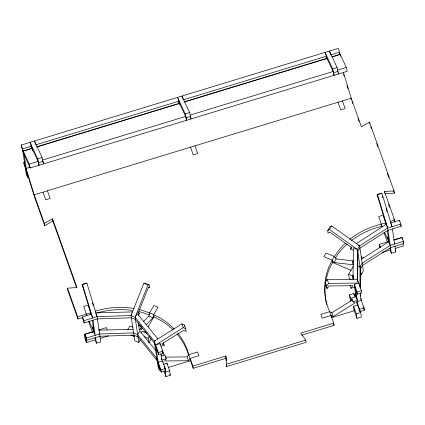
<?xml version="1.0" encoding="UTF-8"?>
<svg xmlns="http://www.w3.org/2000/svg" width="425" height="425" viewBox="0 0 425 425"><rect width="100%" height="100%" fill="white"/><g stroke="black" fill="none" stroke-linecap="round" stroke-linejoin="round"><path stroke-width="0.64" d="M400.86 224.028L387.648 228.055L359.614 245.841L357.462 249.486L357.377 279.241L357.712 281.483L357.792 251.727L359.943 248.088L387.983 230.297L401.189 226.27L400.86 224.028L399.5 220.219L390.692 222.902L392.052 226.711L381.889 193.221L381.501 193.258L377.097 194.602L377.48 197.195L377.873 197.157L385.916 223.672L385.523 223.709L385.911 224.798M359.964 287.332L360.023 266.831L362.174 263.187L390.208 245.4L403.421 241.373L402.061 237.564L393.885 240.056M360.278 296.183L360.288 292.878M360.299 288.251L360.352 269.073L362.509 265.434L390.543 247.642L403.75 243.615L403.421 241.373M352.994 279.273L353.388 247.743L357.462 249.486L361.181 274.683L360.007 274.178M353.35 279.544L353.393 276.261M355.555 296.618L355.598 293.33M355.911 296.889L355.938 294.918M141.403 327.261L140.834 329.975L142.71 328.1M143.321 321.667L148.947 316.035L149.632 312.779L153.701 314.521L153.016 317.778L145.988 324.817M140.377 339.857L138.826 342.486L134.752 340.744L131.028 315.547L143.91 283.146L145.27 283.268L149.345 285.01L149.727 287.603L148.362 287.481L138.167 313.135L139.528 313.257L138.3 315.339M138.826 342.486L135.102 317.289L147.98 284.888L149.345 285.01M345.445 243.105A73.382 63.931 -8.4 0 0 338.698 250.341L334.385 256.546L326.092 252.997L323.94 256.642L332.233 260.19L328.945 266.836A73.382 63.931 -8.4 0 0 329.672 311.674L333.747 323.101L334.077 325.343L301.692 335.219M162.031 350.487L163.104 353.494L158.7 354.832L154.631 343.411L135.437 319.531L131.362 317.788L97.383 318.909L84.177 322.936L83.847 320.694L97.054 316.662L131.028 315.547L131.952 313.985M127.808 329.614L129.96 325.97L132.871 327.218M158.7 354.832L158.371 352.591L154.296 341.169L135.102 317.289L137.259 313.645L157.861 338.799M149.717 314.027L149.552 312.906L153.935 305.495L158.01 307.238L153.627 314.649L153.956 316.896L160.873 320.429A73.382 63.931 -8.4 0 1 173.172 329.912M162.547 360.777L165.33 368.592L165.665 370.839L161.261 372.178L160.932 369.936L156.857 358.514L137.663 334.634L139.82 330.99L155.794 350.498M141.259 332.764L142.178 331.203L146.837 333.195M144.819 332.35L145.477 331.234M148.107 326.783L154.036 316.763M148.739 342.178L148.171 338.332L149.403 336.249M148.835 342.821L150.987 339.177L150.801 337.896M353.18 250.24L350.269 248.997L352.017 247.924L329.858 232.135L328.111 233.208L327.728 230.616L329.88 226.977L331.633 225.903L359.614 245.841L363.338 271.038L361.181 274.683M327.728 230.616L329.476 229.548L331.633 225.903M336.249 258.921L334.241 256.482L332.084 260.127L334.098 262.565L336.249 258.921L353.17 260.876M350.269 248.997L351.502 246.914M353.462 263.92L352.256 262.453L353.488 260.376M351.018 279.459L349.276 278.715L348.612 274.226L353.132 266.576M353.159 279.177L352.686 275.968L353.356 274.832M335.075 258.273L339.033 252.583A73.382 63.931 -8.4 0 1 347.167 244.088M161.133 356.038L164.911 354.886L166.265 358.695L164.608 360.958L188.482 360.713L190.14 358.445L198.942 355.762L197.588 351.953L188.78 354.641L187.122 356.904L165.24 357.127M349.961 285.6L350.928 288.32L352.846 285.706L328.971 285.951L327.059 288.564L325.699 284.755L325.316 282.168L327.234 279.554L357.377 279.241L361.452 290.668L361.781 292.91L357.377 294.254L354.163 285.233M327.059 288.564L326.676 285.977L328.589 283.363L358.737 283.05L354.333 284.394L354.668 286.636M139.102 325.885L140.043 324.95M356.092 243.748L386.293 224.246L387.648 228.055L391.372 253.252L395.771 251.908L394.942 246.298M361.399 259.319L388.854 241.591L390.208 245.4M161.011 369.676L159.375 370.17L158.02 366.366L154.296 341.169L181.937 323.855L184.423 325.13L185.778 328.939L186.161 331.527L183.674 330.257L161.792 343.963L164.278 345.233L161.133 346.194M185.778 328.939L183.292 327.664L155.656 344.978L160.055 343.634L160.225 344.755M354.54 287.013L355.964 296.629L351.56 297.973L352.915 301.777L355.072 302.882L333.189 316.588L331.033 315.483L322.224 318.171L320.87 314.362L329.672 311.674L331.829 312.779L352.591 299.774M52.482 218.721L52.812 220.968L44.731 225.691L44.402 223.449L52.482 218.721L77.005 287.544L67.474 288.187L67.803 290.434L77.982 318.994L82.386 317.65M384.816 193.768L394.347 193.12L394.017 190.878L369.49 122.06L361.415 126.783L351.236 98.223L343.379 72.335M21.25 145.042L22.605 148.846L22.939 151.093L21.579 147.284L21.25 145.042L338.263 48.376L339.618 52.185L339.952 54.427L331.707 56.939M22.605 148.846L31.482 146.142M35.923 144.787L179.212 101.097M183.648 99.742L326.304 56.243M330.74 54.889L339.618 52.185M44.402 223.449L34.223 194.889L24.82 164.56L22.833 151.103L31.817 148.383M36.885 146.837L179.541 103.339M183.982 101.984L327.271 58.294M351.486 99.907L351.236 98.223L33.83 194.926L25.787 168.406L26.18 168.369L24.193 154.913L23.226 151.061L32.736 148.166M36.539 147.002L179.828 103.312M184.269 101.957L326.921 58.459M331.994 56.913L340.239 54.4L346.295 67.458L347.262 71.304L30.249 167.971L24.193 154.913L22.833 151.103M23.811 162.387L25.171 166.191L25.5 168.438L24.14 164.629L23.811 162.387L25.08 161.999M31.742 148.405L31.413 146.163L30.058 142.354L37.708 158.844L42.107 157.505L43.456 163.938L42.654 160.735M178.659 101.798L179.244 103.429L178.909 101.187L177.554 97.378L185.204 113.868L189.608 112.529L190.958 118.963L190.634 117.683M326.161 56.822L326.74 58.453L326.411 56.212L325.051 52.403L332.701 68.892L337.105 67.548L338.454 73.987L338.13 72.707M23.226 151.061L29.282 164.119L38.16 161.415M42.596 160.06L185.884 116.37M190.326 115.016L333.614 71.32M337.418 70.162L346.295 67.458M32.677 150.944L32.029 148.378L38.091 161.436L39.052 165.282L38.67 162.695L43.074 161.351M179.849 104.683L179.531 103.402L185.587 116.461L186.554 120.307L186.171 117.714L190.575 116.376M327.351 59.707L327.027 58.427L333.083 71.485L334.05 75.331L333.668 72.739L338.072 71.4M26.18 168.369L29.984 167.211M27.503 177.342L26.839 172.858L25.484 169.049L26.148 173.533L27.503 177.342L28.762 176.959M90.913 314.75L90.525 313.666L90.918 313.623L82.875 287.109L82.482 287.146L82.099 284.553L86.503 283.215L86.897 283.172L97.054 316.662L100.778 341.859L96.374 343.203L94.913 337.981M82.099 284.553L86.897 283.172M377.097 194.602L381.889 193.221M77.982 318.994L77.653 316.752L90.86 312.72M349.722 239.408A73.382 63.931 -8.4 0 1 381.453 224.113L385.858 222.769L386.134 223.879M390.262 221.425L394.66 220.086L384.487 191.521L394.017 190.878M84.177 322.936L82.822 319.127L82.487 316.885L91.295 314.197L92.65 318.006L82.493 284.516M88.947 320.96L93.351 330.453L92.517 327.123L93.771 326.74M384.492 232.193L388.349 240.502L387.51 237.171L388.769 236.789M95.195 339.904L86.392 342.592L85.032 338.783L84.373 334.294L93.176 331.612M98.839 329.885L106.388 327.585L107.164 329.757M379.844 247.547L379.371 244.343L388.174 241.655M393.837 239.934L401.381 237.628M161.261 372.178L157.192 360.756L137.998 336.876L133.923 335.134L99.949 336.255L86.737 340.282L85.382 336.473L85.048 334.231L93.856 331.543L95.211 335.352L92.985 320.248M86.737 340.282L86.408 338.034L99.615 334.007L133.593 332.892L137.663 334.634M100.231 338.369L108.407 335.877M382.017 252.445L390.192 249.953L389.911 248.03M395.223 248.418L403.405 245.926L403.118 244.003M154.296 341.169L155.555 340.781M350.928 288.32L355.332 286.976M158.371 352.591L162.77 351.247L159.986 343.432M357.377 294.254L357.048 292.007L361.452 290.668M350.827 301.171L350.168 299.328L349.509 294.838L353.908 293.5L355.226 297.181M161.282 358.402L161.861 360.039L166.265 358.695M352.915 301.777L357.319 300.438L355.428 287.619M163.152 364.331L166.929 363.178L169.644 370.797L170.303 375.286L165.904 376.624L163.933 371.099M357.983 304.922L353.579 306.266L354.243 310.749L331.362 317.73L331.033 315.483M168.21 367.476L190.469 360.692L190.14 358.445M160.932 369.936L165.33 368.592M364.013 308.013L364.342 310.255L359.943 311.599L359.608 309.352L364.013 308.013L360.586 298.392M165.904 376.624L165.24 372.141L169.644 370.797M360.697 312.54L361.356 317.023L356.957 318.368L356.293 313.884L360.697 312.54L359.162 308.242M226.206 358.238L193.184 368.305L192.854 366.063L225.877 355.996L226.312 360.804M333.747 323.101L300.725 333.168L305.798 340.069L306.127 342.311L226.562 366.573L225.877 355.996M226.227 364.331L305.798 340.069M350.843 98.26L351.236 98.223M95.699 312.858L132.526 311.918M98.919 330.183L133.115 329.317M334.098 262.565L353.616 264.817M149.552 312.906L142.093 310.293A73.382 63.931 -8.4 0 0 138.991 309.496M149.26 314.936L142.423 312.534A73.382 63.931 -8.4 0 0 138.693 311.594M357.871 245.097L359.614 245.841M361.128 256.764L363.455 257.757M352.256 262.453L353.419 262.953M357.696 265.832L360.023 266.831M332.419 262.368L351.162 270.396M348.612 274.226L352.686 275.968M143.91 283.146L147.98 284.888M148.564 287.103L149.727 287.603M148.947 316.035L153.016 317.778M137.785 312.508L139.528 313.257M131.028 315.547L135.102 317.289M138.608 325.47L141.52 326.719L139.363 330.358L138.226 322.665M143.979 336.536L148.171 338.332M130.868 335.128L134.459 336.664M153.627 314.649L160.538 318.187A73.382 63.931 -8.4 0 1 174.186 329.03M329.476 229.548L357.462 249.486M337.105 67.548L329.455 51.058L330.618 54.326M189.608 112.529L181.958 96.034L183.122 99.301M42.107 157.505L34.457 141.01L35.62 144.277M370.706 126.783L371.37 128.642M376.672 143.523L377.777 146.62M387.276 173.283L388.827 177.623M393.688 191.261L394.347 193.12M339.368 52.796L339.952 54.427M400.605 224.639L401.189 226.27M403.171 241.984L403.75 243.615M352.006 101.708L352.67 103.567M357.983 118.474L359.088 121.577M388.578 204.324L389.683 207.427M393.667 218.604L394.772 221.707M394.225 242.967L394.612 244.056L392.381 228.953M342.428 100.906L345.142 108.524L340.738 109.868L338.024 102.25M385.65 222.185L383.143 215.156L378.739 216.495L382.149 226.892M394.99 249.709L395.771 251.908M387.51 237.171L388.87 240.98L387.356 230.722M381.368 225.186L381.783 226.355A73.382 63.931 -8.4 0 0 351.555 240.486M383.987 232.539L387.292 241.814M390.192 249.953L391.372 253.252M379.371 244.343L380.534 247.605M363.056 306.648L364.342 310.255M354.264 284.192L357.048 292.007M355.964 296.629L357.319 300.438M356.825 301.538L359.608 309.352M356.729 302.579L359.943 311.599M349.509 294.838L351.597 300.698M353.51 306.064L356.293 313.884M353.855 309.666L356.957 318.368M327.234 279.554L328.589 283.363M325.316 282.168L326.676 285.977M331.829 312.779L333.189 316.588M333.45 323.584L334.077 325.343M194.932 145.881L197.646 153.499L193.242 154.843L190.528 147.225M181.937 323.855L183.292 327.664M192.854 366.063L188.78 354.641A73.382 63.931 -8.4 0 0 177.937 333.301M190.469 360.692L193.184 368.305M187.122 356.904L188.482 360.713M163.312 342.513L164.278 345.233M162.855 351.757L164.14 355.364M169.867 374.053L170.303 375.286M164.162 366.626L165.665 370.839M164.804 370.908L165.24 372.141M95.891 313.4L97.054 316.662M99.227 332.918L99.615 334.007M47.43 190.862L50.145 198.475L45.746 199.819L43.031 192.201M90.652 312.136L88.145 305.108L83.741 306.452L86.875 315.733M30.775 145.685L31.551 147.863M92.517 327.123L93.872 330.932L92.262 320.036M52.812 220.968L76.675 287.927M88.549 321.257L92.517 332.387M82.487 316.885L83.847 320.694M85.048 334.231L86.408 338.034M84.373 334.294L85.728 338.103L86.392 342.592M67.474 288.187L77.653 316.752M44.731 225.691L34.553 197.131L34.223 194.889M382.272 195.813L382.851 197.705M386.107 208.441L387.063 211.597M343.565 74.269L344.138 76.16M347.013 85.632L347.969 88.788M377.49 194.565L387.648 228.055M92.448 302.812L93.404 305.968M340.239 54.4L340.717 56.323M332.701 68.892L333.668 72.739M185.204 113.868L186.171 117.714M37.708 158.844L38.67 162.695M29.282 164.119L30.249 167.971M399.5 220.219L399.665 221.34M402.061 237.564L402.31 239.243M394.66 220.086L394.995 222.328M384.487 191.521L384.652 192.647M388.854 241.591L389.183 243.833M369.49 122.06L369.739 123.739M381.453 224.113L381.783 226.355M360.23 293.17L361.298 300.395L356.894 301.739L357.228 303.981M353.908 293.5L354.291 296.06M332.233 260.19L332.562 262.432L329.279 269.078A73.382 63.931 -8.4 0 0 325.821 281.249M184.423 325.13L184.615 326.427M166.929 363.178L167.115 364.464M162.77 351.247L163.142 353.68M162.786 362.1L162.621 360.979L158.217 362.318L155.986 347.22M160.916 353.627L161.861 360.039M158.546 364.565L159.375 370.17M95.545 337.593L96.374 343.203M91.295 314.197L91.46 315.318M93.856 331.543L94.185 333.784M86.456 314.064L86.705 315.748M226.477 364.65L226.562 366.573M97.389 312.906A73.382 63.931 -8.4 0 1 132.35 310.425M177.066 334.087A73.382 63.931 -8.4 0 1 188.578 354.997M95.173 311.233A73.382 63.931 -8.4 0 1 133.933 308.481M326.745 304.645A73.382 63.931 -8.4 0 1 325.343 296.937M325.274 296.289A73.382 63.931 -8.4 0 1 325.614 282.551"/></g></svg>
